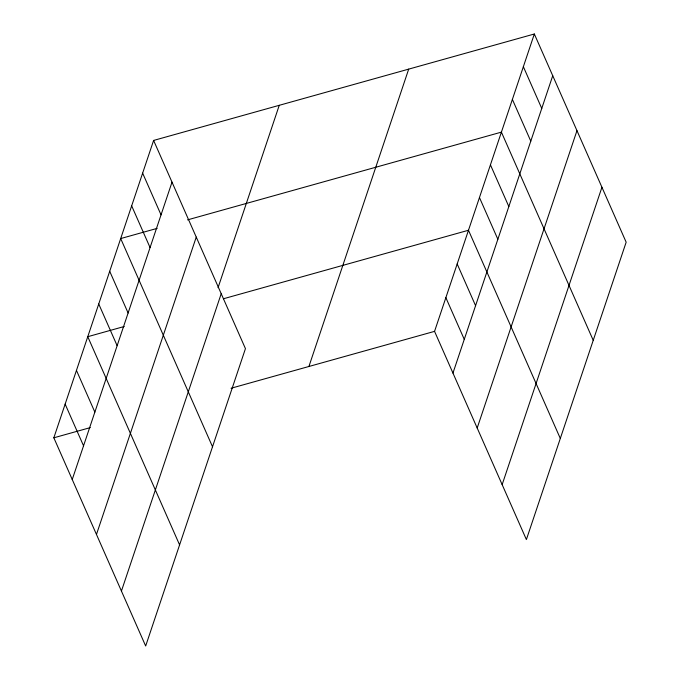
<?xml version="1.0" encoding="UTF-8"?>
<svg xmlns="http://www.w3.org/2000/svg" width="680" height="680" viewBox="0 0 680 680"><rect width="100%" height="100%" fill="white"/><g stroke="black" fill="none" stroke-linecap="round" stroke-linejoin="round"><path stroke-width="1.02" d="M153.612 140.437L245.446 348.636L145.665 646L53.839 437.801L153.612 140.437L534.336 34L626.161 242.199L526.388 539.563L434.554 331.364L534.336 34M72.241 479.519L172.014 182.155M96.466 534.454L196.248 237.09M218.059 287.691L279.25 105.315M121.431 591.064L221.213 293.7M308.916 366.486L408.697 69.122M452.956 373.082L552.738 75.718M477.19 428.026L576.963 130.662M502.154 484.627L601.936 187.263M157.165 228.37L120.692 238.561L212.517 446.769M187.561 219.87L501.406 132.132L593.232 340.332M124.236 326.493L87.763 336.694L179.588 544.892M223.516 298.741L468.477 230.256L560.312 438.464M53.839 437.801L90.312 427.601M231.047 388.254L434.554 331.364M523.362 66.708L541.756 108.434M512.38 99.416L530.783 141.143M490.433 164.84L508.835 206.558M479.46 197.548L497.853 239.267M457.173 263.959L475.575 305.685M445.867 297.661L464.27 339.379M142.638 173.145L161.041 214.863M131.665 205.853L150.067 247.571M109.709 271.277L128.112 312.995M98.736 303.986L117.138 345.703M76.457 370.396L94.852 412.114M65.144 404.099L83.547 445.817"/></g></svg>
